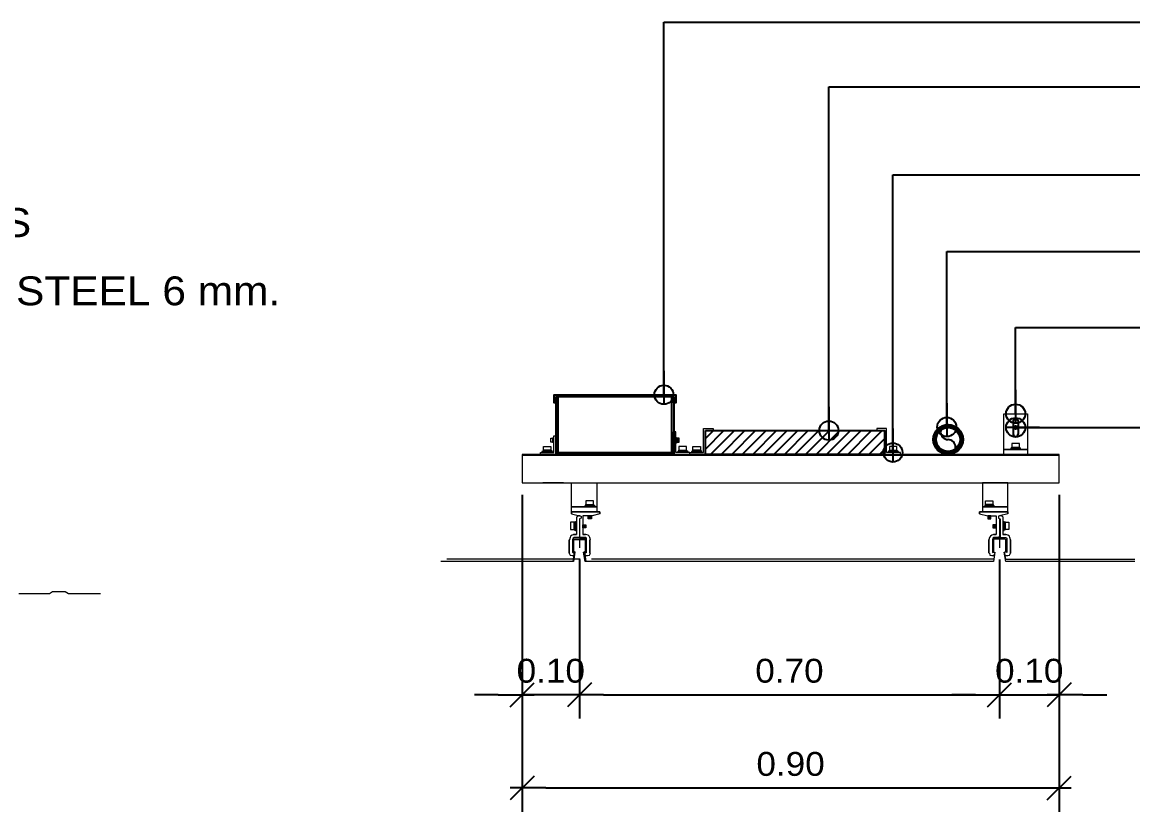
# Model space of a CAD drawing. Header units: millimetres. Extents: x 1732 to 2060, y 1135 to 1322.
# Drawn here: x 1949.1 to 2010.8, y 1198.1 to 1242 of the extents above; entities that cross this region are included whole.
import ezdxf

# ---------------------------------------------------------------- set-up
doc = ezdxf.new("R2010")
doc.units = ezdxf.units.MM
doc.layers.get('Defpoints').update_dxf_attribs({"color": 2})
doc.styles.add('Codia TRC', font='Cordia.shx', dxfattribs={"width": 0.9})
doc.styles.add('MASTER', font='cordia.shx', dxfattribs={"width": 1.1})
doc.dimstyles.new('C0200', dxfattribs={"dimscale": 0.2, "dimtxt": 1.5, "dimasz": 1, "dimexe": 1, "dimexo": 1, "dimgap": 0.6, "dimtad": 1, "dimtoh": 1, "dimzin": 0, "dimdsep": 46, "dimlunit": 6, "dimtxsty": 'Codia TRC', "dimblk": 'CC', "dimcen": 1, "dimclrd": 256, "dimclre": 256, "dimclrt": 2, "dimadec": 0, "dimazin": 0, "dimtfac": 1, "dimtix": 1, "dimtmove": 2, "dimatfit": 3, "dimldrblk": 'CC', "dimfxl": 1, "dimtolj": 1, "dimtzin": 0, "dimarcsym": 0})
doc.dimstyles.new('E0020', dxfattribs={"dimscale": 0.02, "dimtxt": 1.6, "dimasz": 2, "dimexe": 2, "dimexo": 1, "dimgap": 1, "dimtad": 1, "dimtoh": 1, "dimzin": 0, "dimdsep": 46, "dimlunit": 6, "dimtxsty": 'MASTER', "dimblk": 'AA', "dimcen": 1, "dimclrd": 256, "dimclre": 256, "dimclrt": 2, "dimadec": 0, "dimazin": 0, "dimtfac": 1, "dimtix": 1, "dimtmove": 2, "dimatfit": 3, "dimfxl": 1, "dimtolj": 1, "dimtzin": 0, "dimarcsym": 0})

# ---------------------------------------------------------------- blocks, each defined once
blk = doc.blocks.new('A$C39f6e9bc')
at = {"color": 8, "lineweight": 0}
blk.add_lwpolyline([(5.588366197181813, -0.1934366197182271), (5.630704225350883, -0.1934366197182271), (5.635014084505656, -0.1906478873238484), (5.652507042252182, -0.1906478873238484), (5.657070422533934, -0.1934366197182271), (5.658338028167691, -0.1934366197182271), (5.701436619717015, -0.1934366197182271)], dxfattribs=at)
blk = doc.blocks.new('A$C151ac680')
blk.add_blockref('A$C39f6e9bc', (-0.36929618838235, 0.0400563380280801))
at = {"char_height": 0.04, "attachment_point": 5, "style": 'MASTER'}
for s, insert in [('\\A1;WIRE ROPE CLIPS', (4.974576227289422, 0.3605854900529377)), ('\\A1;WIRE ROPE STEEL 6 mm.', (5.221633606675936, 0.2659441109064926))]:
    blk.add_mtext(s, dxfattribs=dict(at, insert=insert))
blk = doc.blocks.new('AA')
at = {"color": 3}
blk.add_line((-0.5, -0.5), (0.5, 0.5), dxfattribs=at)
at = {"color": 8}
blk.add_line((-1, 0), (0.5, 0), dxfattribs=at)
blk = doc.blocks.new('*D32')
at = {"lineweight": -2}
for p, q in [((4.4e-15, -0.0677837837837569), (1.219e-13, -0.5990636242960727)), ((0.8999918918907541, -0.067783783783558), (0.8999918918908716, -0.5990636242958738)), ((0.040000000000113, -0.5590636242960638), (0.8599918918908627, -0.5590636242958826))]:
    blk.add_line(p, q, dxfattribs=at)
at = {"layer": 'Defpoints', "color": 0}
for p in [(0, -0.0477837837837569), (0.8999918918907497, -0.047783783783558), (0.8999918918908627, -0.5590636242958738)]:
    blk.add_point(p, dxfattribs=at)
at = {"linetype": 'ByBlock', "lineweight": -2, "xscale": 0.04, "yscale": 0.04, "zscale": 0.04}
for p, rotation in [((1.13e-13, -0.5590636242960727), 180.0000000000127), ((0.8999918918908627, -0.5590636242958738), 1.26658e-11)]:
    blk.add_blockref('AA', p, dxfattribs=dict(at, rotation=rotation))
at = {"insert": (0.449995945945479, -0.5190636242959732), "char_height": 0.04, "attachment_point": 5, "style": 'MASTER'}
blk.add_mtext('\\A1;0.90', dxfattribs=at)
blk = doc.blocks.new('*D33')
at = {"lineweight": -2}
for p, q in [((0.7999918918903859, -0.1763243243239469), (0.7999918918903859, -0.4428757036676609)), ((0.8999918918907497, -0.1763243243239469), (0.8999918918907497, -0.4428757036676609)), ((0.7599918918903859, -0.4028757036676609), (0.7199918918903858, -0.4028757036676609)), ((0.7999918918903859, -0.4028757036676609), (0.8999918918907497, -0.4028757036676609)), ((0.9399918918907497, -0.4028757036676609), (0.9799918918907498, -0.4028757036676609))]:
    blk.add_line(p, q, dxfattribs=at)
at = {"layer": 'Defpoints', "color": 0}
for p in [(0.7999918918903859, -0.1563243243239469), (0.8999918918907497, -0.1563243243239469), (0.8999918918907497, -0.4028757036676609)]:
    blk.add_point(p, dxfattribs=at)
at = {"linetype": 'ByBlock', "lineweight": -2, "xscale": 0.04, "yscale": 0.04, "zscale": 0.04}
blk.add_blockref('AA', (0.7999918918903859, -0.4028757036676609), dxfattribs=at)
at = {"linetype": 'ByBlock', "lineweight": -2, "xscale": 0.04, "yscale": 0.04, "zscale": 0.04, "rotation": 180}
blk.add_blockref('AA', (0.8999918918907497, -0.4028757036676609), dxfattribs=at)
at = {"insert": (0.8499918918905678, -0.3628757036676609), "char_height": 0.04, "attachment_point": 5, "style": 'MASTER'}
blk.add_mtext('\\A1;0.10', dxfattribs=at)
blk = doc.blocks.new('CC')
at = {"color": 8}
blk.add_line((-1, 0), (0.4000000000000909, 0), dxfattribs=at)
at = {"color": 3}
blk.add_circle((0, 0), 0.4000000000000021, dxfattribs=at)
blk = doc.blocks.new('*D34')
at = {"lineweight": -2}
for p, q in [((0.096208108107021, -0.1763243243241459), (0.096208108107021, -0.4428757036676609)), ((0.7999918918903859, -0.1763243243241459), (0.7999918918903859, -0.4428757036676609)), ((0.136208108107021, -0.4028757036676609), (0.7599918918903859, -0.4028757036676609))]:
    blk.add_line(p, q, dxfattribs=at)
at = {"layer": 'Defpoints', "color": 0}
for p in [(0.096208108107021, -0.1563243243241459), (0.7999918918903859, -0.1563243243241459), (0.7999918918903859, -0.4028757036676609)]:
    blk.add_point(p, dxfattribs=at)
at = {"linetype": 'ByBlock', "lineweight": -2, "xscale": 0.04, "yscale": 0.04, "zscale": 0.04, "rotation": 180}
blk.add_blockref('AA', (0.096208108107021, -0.4028757036676609), dxfattribs=at)
at = {"linetype": 'ByBlock', "lineweight": -2, "xscale": 0.04, "yscale": 0.04, "zscale": 0.04}
blk.add_blockref('AA', (0.7999918918903859, -0.4028757036676609), dxfattribs=at)
at = {"insert": (0.4480999999987034, -0.3628757036676609), "char_height": 0.04, "attachment_point": 5, "style": 'MASTER'}
blk.add_mtext('\\A1;0.70', dxfattribs=at)
blk = doc.blocks.new('A$Cb5f6fc1d')
h = blk.add_hatch()
h.set_pattern_fill('ANSI31', color=80, scale=0.02)
h.set_pattern_definition([(45, (-1.500603522132103, -0.0590803344551061), (-0.0017677669529664, 0.0017677669529664), [])])
h.paths.add_polyline_path([(-0.0249999999999999, 0, 1), (0.0249999999999999, 0, 1)])
h.paths.add_polyline_path([(0.02, 0, -1), (-0.02, 0, -1)], flags=16)
at = {"color": 80}
for radius in [0.025, 0.02]:
    blk.add_circle((0, 0), radius, dxfattribs=at)
for centre, start, end in [((0, 0.0125), 90, 270), ((0, -0.0125), 270, 90)]:
    blk.add_arc(centre, 0.0125, start, end, dxfattribs=at)
blk = doc.blocks.new('*D36')
at = {"lineweight": -2}
for p, q in [((5.9e-15, -0.1763243243241743), (8.47e-14, -0.4428757036676609)), ((0.0962081081070269, -0.1763243243241459), (0.0962081081071056, -0.4428757036676325)), ((-0.0399999999999272, -0.4028757036676727), (-0.0799999999999272, -0.4028757036676845)), ((0.0962081081070938, -0.4028757036676325), (7.28e-14, -0.4028757036676609)), ((0.1362081081070938, -0.4028757036676207), (0.1762081081070938, -0.4028757036676088))]:
    blk.add_line(p, q, dxfattribs=at)
at = {"layer": 'Defpoints', "color": 0}
for p in [(0, -0.1563243243241743), (0.096208108107021, -0.1563243243241459), (7.28e-14, -0.4028757036676609)]:
    blk.add_point(p, dxfattribs=at)
at = {"linetype": 'ByBlock', "lineweight": -2, "xscale": 0.04, "yscale": 0.04, "zscale": 0.04}
for p, rotation in [((7.28e-14, -0.4028757036676609), 1.69263e-11), ((0.0962081081070938, -0.4028757036676325), 180.0000000000169)]:
    blk.add_blockref('AA', p, dxfattribs=dict(at, rotation=rotation))
at = {"insert": (0.0481040540535715, -0.3628757036676467), "char_height": 0.04, "attachment_point": 5, "style": 'MASTER'}
blk.add_mtext('\\A1;0.10', dxfattribs=at)
blk = doc.blocks.new('G$C8F3C38A8')
h = blk.add_hatch()
h.set_pattern_fill('ANSI31', color=10, scale=0.1)
h.set_pattern_definition([(45, (-1008.360715413664, -566.1296813779585), (-0.0088388347648318, 0.0088388347648318), [])])
h.paths.add_polyline_path([(0.3072351351347606, 0.0400000000000773), (0.607235135134033, 0.0400000000000773), (0.607235135134033, 3.411e-13), (0.3072351351347606, 3.411e-13)])
at = {"color": 6}
for p, q in [((0.0568567567552236, 0.0865405405407955), (0.0536135135134828, 0.0865405405407955)), ((0.2544783783778257, 2.274e-13), (0.2544783783778257, 0.0376429549172599)), ((0.2544783783778257, 0.0341834954577962), (0.2544783783778257, 0.0241834954578053)), ((0.0568567567552236, 0), (0.0568567567552236, 0.0146071224407933)), ((0.0609648648642178, 0), (0.2609648648631264, 0))]:
    blk.add_line(p, q, dxfattribs=at)
at = {"color": 130}
for p, q in [((0.8232351351343823, 0.0562162162164839), (0.8232351351343823, 0.0342162162160946)), ((0.8312351351341931, 0.0562162162164839), (0.8312351351341931, 0.0342162162160946))]:
    blk.add_line(p, q, dxfattribs=at)
at = {"color": 10}
for p, q in [((0.3072351351347606, 1.137e-13), (0.3072351351347606, 0.014607122440907)), ((0.3113432432419359, 1.137e-13), (0.607235135134033, 1.137e-13))]:
    blk.add_line(p, q, dxfattribs=at)
at = {"color": 3}
blk.add_line((0.8006405405394617, -0.107891891891569), (0.8006405405394617, -0.1394594594591183), dxfattribs=at)
at = {"color": 6}
blk.add_lwpolyline([(0.0568567567552236, 0.0865405405407955), (0.0536135135134828, 0.0865405405407955), (0.0536135135134828, 0.1000000000000227), (0.2577216216213856, 0.1000000000002501), (0.2577216216213856, 0.0865405405407955), (0.2544783783778257, 0.0865405405407955), (0.2544783783778257, 0.0965405405407864), (0.0568567567552236, 0.0965405405407864), (0.0568567567552236, 0.0865405405407955)], dxfattribs=at)
for points in [[(0.0568567567552236, 0.0965405405407864), (0.0600999999987835, 0.0965405405407864), (0.0600999999987835, 0), (0.0568567567552236, 0)], [(0.2512351351342659, 0.0965405405409001), (0.2544783783778257, 0.0965405405409001), (0.2544783783778257, 1.137e-13), (0.2512351351342659, 1.137e-13)], [(0.0600999999987835, 0), (0.0600999999987835, 0.0032432432432188), (0.2512351351342659, 0.0032432432433325), (0.2512351351342659, 0)]]:
    blk.add_lwpolyline(points, close=True, dxfattribs=at)
at = {"color": 130, "lineweight": 0}
for points in [[(0.8472351351338148, 0.0682162162165412), (0.8472351351338148, 0.0082162162165957), (0.8072351351347606, 0.0082162162165957), (0.8072351351347606, 0.0682162162165412)], [(0.8072351351347606, 0.0082162162165957), (0.8472351351338148, 0.0082162162165957), (0.8472351351338148, 4.263e-13), (0.8072351351347606, 4.263e-13)], [(0.8355594594595459, 0.0090810810815753), (0.8355594594595459, 0.0082162162165957), (0.8189108108108485, 0.0082162162165957), (0.8189108108108485, 0.0090810810815753)], [(0.8346945945941115, 0.0108108108111935), (0.8346945945941115, 0.0090810810815753), (0.8197756756744639, 0.0090810810815753), (0.8197756756744639, 0.0108108108111935)], [(0.82680270270248, 0.0108108108111935), (0.8335054054041393, 0.0108108108111935), (0.8335054054041393, 0.0181621621626107), (0.8209648648644361, 0.0181621621626107), (0.8209648648644361, 0.0108108108111935)], [(0.8335054054041393, 0.0123243243246804), (0.8335054054041393, 0.0108108108111935), (0.8209648648644361, 0.0108108108111935), (0.8209648648644361, 0.0123243243246804)]]:
    blk.add_lwpolyline(points, close=True, dxfattribs=at)
at = {"color": 6, "lineweight": 0}
for points in [[(0.2544783783778257, 2.274e-13), (0.2812891891881009, 2.274e-13), (0.2812891891881009, 0.0032432432434462), (0.2579378378377442, 0.0032432432434462), (0.2579378378359252, 0.0376429549172599), (0.2579378378359252, 0.0376429549172599), (0.2544783783778257, 0.0376429549172599), (0.2544783783778257, 0.0376429549172599), (0.2544783783778257, 2.274e-13), (0.2812891891881009, 2.274e-13)], [(0.0568567567552236, 0), (0.0309108108103828, 0), (0.0309108108103828, 0.0032432432432188), (0.0533972972971242, 0.0032432432432188), (0.0533972972971242, 0.0313256462769687), (0.0568567567552236, 0.0313256462769687), (0.0568567567552236, 0.0313256462769687), (0.0568567567552236, 0.0313256462769687), (0.0568567567552236, 0), (0.0309108108103828, 0)], [(0.0519738299299206, 0.027219732956496), (0.051143473965567, 0.027219732956496), (0.051143473965567, 0.0203396406861884), (0.0519738299299206, 0.0203396406861884), (0.0506689848443784, 0.0203396406861884)], [(0.2593613052031287, 0.027219732956496), (0.2601916611674824, 0.027219732956496), (0.2601916611674824, 0.0203396406861884), (0.2593613052031287, 0.0203396406861884), (0.2606661502886709, 0.0203396406861884)], [(0.0484243243226956, 0.0058378378378166), (0.0484243243226956, 0.0073513513513035), (0.0358837837829924, 0.0073513513513035), (0.0358837837829924, 0.0058378378378166), (0.0358837837829924, 0.0082162162162831)], [(0.2629108108103537, 0.0058378378380439), (0.2629108108103537, 0.0073513513515309), (0.2754513513500569, 0.0073513513515309), (0.2754513513500569, 0.0058378378380439), (0.2754513513500569, 0.0082162162165105)]]:
    blk.add_lwpolyline(points, dxfattribs=at)
at = {"color": 10, "lineweight": 0}
for points in [[(0.3072351351347606, 1.137e-13), (0.2812891891881009, 1.137e-13), (0.2812891891881009, 0.0032432432433325), (0.3037756756748422, 0.0032432432433325), (0.3037756756748422, 0.0432432432432961), (0.3204243243235396, 0.0432432432432961), (0.3204243243235396, 0.0400000000000773), (0.3072351351347606, 0.0400000000000773), (0.3072351351347606, 1.137e-13), (0.2812891891881009, 1.137e-13)], [(0.607235135134033, 3.411e-13), (0.6340459459461272, 3.411e-13), (0.6340459459461272, 0.0032432432435598), (0.6106945945939515, 0.0032432432435598), (0.6106945945939515, 0.0432432432435235), (0.5946945945943298, 0.0432432432435235), (0.5946945945943298, 0.0400000000003047), (0.607235135134033, 0.0400000000003047), (0.607235135134033, 3.411e-13), (0.6340459459461272, 3.411e-13)], [(0.2988027027022326, 0.0058378378379302), (0.2988027027022326, 0.0073513513514172), (0.2862621621607104, 0.0073513513514172), (0.2862621621607104, 0.0058378378379302), (0.2862621621607104, 0.0082162162163968)], [(0.615667567566561, 0.0058378378381576), (0.615667567566561, 0.0073513513516446), (0.6282081081080833, 0.0073513513516446), (0.6282081081080833, 0.0058378378381576), (0.6282081081080833, 0.0082162162166242)]]:
    blk.add_lwpolyline(points, dxfattribs=at)
at = {"color": 10}
blk.add_lwpolyline([(0.3072351351347606, 0.0400000000000773), (0.607235135134033, 0.0400000000000773), (0.607235135134033, 3.411e-13), (0.3072351351347606, 3.411e-13)], close=True, dxfattribs=at)
at = {"color": 6, "lineweight": 0}
for points in [[(0.0519738299299206, 0.0235424422603501), (0.0519738299299206, 0.0203396406861884), (0.0479406723916327, 0.0203396406861884), (0.0479406723916327, 0.027219732956496), (0.0519738299299206, 0.027219732956496)], [(0.051143473965567, 0.0203396406861884), (0.0519738299299206, 0.0203396406861884), (0.0519738299299206, 0.027219732956496), (0.051143473965567, 0.027219732956496)], [(0.0519738299299206, 0.0195092847226306), (0.0524483190511091, 0.0195092847226306), (0.0524483190511091, 0.0276942220785941), (0.0519738299299206, 0.0276942220785941)], [(0.0524483190511091, 0.0190347956005326), (0.0533972972953052, 0.0190347956005326), (0.0533972972953052, 0.0281687112006921), (0.0524483190511091, 0.0281687112006921)], [(0.2588868160819402, 0.0190347956005326), (0.2579378378377442, 0.0190347956005326), (0.2579378378377442, 0.0281687112006921), (0.2588868160819402, 0.0281687112006921)], [(0.2593613052031287, 0.0195092847226306), (0.2588868160819402, 0.0195092847226306), (0.2588868160819402, 0.0276942220785941), (0.2593613052031287, 0.0276942220785941)], [(0.2593613052031287, 0.0235424422603501), (0.2593613052031287, 0.0203396406861884), (0.2633944627414166, 0.0203396406861884), (0.2633944627414166, 0.027219732956496), (0.2593613052031287, 0.027219732956496)], [(0.2601916611674824, 0.0203396406861884), (0.2593613052031287, 0.0203396406861884), (0.2593613052031287, 0.027219732956496), (0.2601916611674824, 0.027219732956496)], [(0.0332891891885083, 0.0049729729729506), (0.0332891891885083, 0.0032432432432188), (0.0510189189171797, 0.0032432432432188), (0.0510189189171797, 0.0049729729729506)], [(0.035018918917558, 0.0058378378378166), (0.035018918917558, 0.0049729729729506), (0.0501540540535643, 0.0049729729729506), (0.0501540540535643, 0.0058378378378166)], [(0.0417216216210363, 0.0058378378378166), (0.0358837837829924, 0.0058378378378166), (0.0358837837829924, 0.01318918918912), (0.0484243243226956, 0.01318918918912), (0.0484243243226956, 0.0058378378378166)], [(0.0358837837829924, 0.0073513513513035), (0.0358837837829924, 0.0058378378378166), (0.0484243243226956, 0.0058378378378166), (0.0484243243226956, 0.0073513513513035)], [(0.2778297297281824, 0.004972972973178), (0.2778297297281824, 0.0032432432434462), (0.261181081081304, 0.0032432432434462), (0.261181081081304, 0.004972972973178)], [(0.2769648648645671, 0.0058378378380439), (0.2769648648645671, 0.004972972973178), (0.2620459459449194, 0.004972972973178), (0.2620459459449194, 0.0058378378380439)], [(0.269613513512013, 0.0058378378380439), (0.2754513513500569, 0.0058378378380439), (0.2754513513500569, 0.0131891891893474), (0.2629108108103537, 0.0131891891893474), (0.2629108108103537, 0.0058378378380439)], [(0.2754513513500569, 0.0073513513515309), (0.2754513513500569, 0.0058378378380439), (0.2629108108103537, 0.0058378378380439), (0.2629108108103537, 0.0073513513515309)]]:
    blk.add_lwpolyline(points, close=True, dxfattribs=at)
at = {"color": 8, "lineweight": 0}
blk.add_lwpolyline([(0.8999918918907497, 1.99e-13), (0, 0), (0, -0.0477837837837569), (0.8999918918907497, -0.047783783783558)], close=True, dxfattribs=at)
at = {"color": 10, "lineweight": 0}
for points in [[(0.2836675675662264, 0.0049729729730643), (0.2836675675662264, 0.0032432432433325), (0.3013972972967167, 0.0032432432433325), (0.3013972972967167, 0.0049729729730643)], [(0.2853972972970951, 0.0058378378379302), (0.2853972972970951, 0.0049729729730643), (0.3005324324312824, 0.0049729729730643), (0.3005324324312824, 0.0058378378379302)], [(0.2920999999987544, 0.0058378378379302), (0.2862621621607104, 0.0058378378379302), (0.2862621621607104, 0.0131891891892337), (0.2988027027022326, 0.0131891891892337), (0.2988027027022326, 0.0058378378379302)], [(0.2862621621607104, 0.0073513513514172), (0.2862621621607104, 0.0058378378379302), (0.2988027027022326, 0.0058378378379302), (0.2988027027022326, 0.0073513513514172)], [(0.6305864864862087, 0.0049729729732917), (0.6305864864862087, 0.0032432432435598), (0.6139378378375113, 0.0032432432435598), (0.6139378378375113, 0.0049729729732917)], [(0.6297216216207744, 0.0058378378381576), (0.6297216216207744, 0.0049729729732917), (0.6148027027029457, 0.0049729729732917), (0.6148027027029457, 0.0058378378381576)], [(0.6223702702700393, 0.0058378378381576), (0.6282081081080833, 0.0058378378381576), (0.6282081081080833, 0.0131891891894611), (0.615667567566561, 0.0131891891894611), (0.615667567566561, 0.0058378378381576)], [(0.6282081081080833, 0.0073513513516446), (0.6282081081080833, 0.0058378378381576), (0.615667567566561, 0.0058378378381576), (0.615667567566561, 0.0073513513516446)]]:
    blk.add_lwpolyline(points, close=True, dxfattribs=at)
at = {"color": 130, "lineweight": 0}
blk.add_lwpolyline([(0.8209648648644361, 0.0108108108111935), (0.8209648648644361, 0.0123243243246804), (0.8335054054041393, 0.0123243243246804), (0.8335054054041393, 0.0108108108111935), (0.8335054054041393, 0.0123243243246804)], dxfattribs=at)
at = {"color": 8, "lineweight": 0}
for points in [[(0.8999918918907497, -0.0017297297295329), (0, -0.0017297297297318)], [(0.1303702702698502, -0.0994594594593536), (0.1303702702698502, -0.09599999999989), (0.0828027027018834, -0.09599999999989), (0.0828027027018834, -0.0994594594593536), (0.096208108107021, -0.1027027027025724), (0.098802702701505, -0.1035675675674383), (0.098802702701505, -0.107027027026902), (0.096208108107021, -0.107891891891768), (0.096208108107021, -0.1370810810809644), (0.096208108107021, -0.1394594594593173), (0.1063702702685987, -0.1394594594593173), (0.0871270270254172, -0.1394594594593173), (0.0853972972963675, -0.1403243243240695), (0.0845324324309331, -0.1429189189187809), (0.0845324324309331, -0.1645405405403153), (0.0886405405399273, -0.1636756756754494), (0.0862621621618018, -0.1796756756754121), (-0.1361540540547139, -0.1796756756754121)], [(0.507578085793137, -0.1796756756752984), (0.1057216216213419, -0.1796756756754121), (0.1031270270268578, -0.1636756756754494), (0.1080999999994674, -0.1645405405403153), (0.1080999999994674, -0.1429189189187809), (0.1080999999994674, -0.1403243243240695), (0.1063702702685987, -0.1394594594593173)], [(0.7906945945942425, -0.1394594594591183), (0.7889648648633738, -0.1403243243238705), (0.788316216216117, -0.142918918918582), (0.788316216216117, -0.1645405405401164), (0.7924243243232922, -0.1636756756752504), (0.7906945945942425, -0.1753513513509972), (0.4635609203796776, -0.1753513513510825)], [(0.7999918918903859, -0.1394594594591183), (0.8003162162149238, -0.1394594594591183), (0.7999918918903859, -0.1370810810807654), (0.7999918918903859, -0.1394594594591183), (0.7898297297288082, -0.1394594594591183), (0.8108027027010394, -0.1394594594591183), (0.8125324324319081, -0.1403243243238705), (0.8125324324319081, -0.142918918918582), (0.8125324324319081, -0.1645405405401164), (0.8082081081065553, -0.1636756756752504), (0.809937837837424, -0.1753513513509972), (1.026910810809568, -0.1753513513509972)], [(0.7924243243232922, -0.1636756756752504), (0.7898297297288082, -0.1796756756752131), (0.464262162160594, -0.1796756756752984)], [(1.026910810809568, -0.1796756756752131), (0.8108027027010394, -0.1796756756752131), (0.8082081081065553, -0.1636756756752504), (0.8082081081065553, -0.1671351351348278), (0.8108027027010394, -0.169513513513067), (0.8140459459445992, -0.169513513513067), (0.8166405405390833, -0.1686486486482011), (0.818370270269952, -0.1654054054049823)], [(0.0971270270256355, -0.1753513513511962), (-0.1261540540544956, -0.1753513513511962)], [(0.518869539409787, -0.1753513513510825), (0.116370270268817, -0.1753513513511962)]]:
    blk.add_lwpolyline(points, dxfattribs=at)
at = {"color": 3, "lineweight": 0}
for points in [[(0.0696135135131044, -0.0477837837837569), (0.035018918917558, -0.0477837837837569)], [(0.1070189189176745, -0.0851891891891228), (0.1070189189176745, -0.0836756756756358), (0.1195594594591967, -0.0836756756756358), (0.1195594594591967, -0.0851891891891228), (0.1195594594591967, -0.0836756756756358)], [(0.7889648648633738, -0.0851891891889238), (0.7889648648633738, -0.0836756756754369), (0.7764243243236706, -0.0836756756754369), (0.7764243243236706, -0.0851891891889238), (0.7764243243236706, -0.0836756756754369)], [(0.0828027027018834, -0.0994594594593536), (0.0828027027018834, -0.09599999999989), (0.1303702702698502, -0.09599999999989), (0.1303702702698502, -0.0994594594593536), (0.1171810810810712, -0.1027027027025724), (0.1020459459450649, -0.1027027027025724), (0.1020459459450649, -0.1344864864863666), (0.1063702702685987, -0.1344864864863666), (0.1020459459450649, -0.1344864864863666)], [(0.0920999999998457, -0.1035675675674383), (0.0912351351344114, -0.1061621621620361), (0.0912351351344114, -0.1344864864863666), (0.0862621621618018, -0.1344864864863666), (0.0912351351344114, -0.1344864864863666)], [(0.0970729729724553, -0.1027027027025724), (0.0944783783779712, -0.1027027027025724), (0.0920999999998457, -0.1044324324323043)], [(0.096208108107021, -0.107891891891768), (0.096208108107021, -0.1394594594593173)], [(0.1163162162156368, -0.1035675675674383), (0.1104783783775929, -0.1035675675674383)], [(0.1163162162156368, -0.1052972972971702), (0.1104783783775929, -0.1052972972971702)], [(0.1163162162156368, -0.1061621621620361), (0.1104783783775929, -0.1061621621620361)], [(0.1163162162156368, -0.107027027026902), (0.1104783783775929, -0.107027027026902)], [(0.1163162162156368, -0.107891891891768), (0.1104783783775929, -0.107891891891768)], [(0.7664783783784515, -0.0994594594591547), (0.7664783783784515, -0.095999999999691), (0.8140459459445992, -0.095999999999691), (0.8140459459445992, -0.0994594594591547), (0.7999918918903859, -0.1027027027023735)], [(0.8140459459445992, -0.0994594594591547), (0.8140459459445992, -0.095999999999691), (0.7664783783784515, -0.095999999999691), (0.7664783783784515, -0.0994594594591547), (0.7807486486472044, -0.1027027027023735), (0.7948027027014177, -0.1027027027023735), (0.7948027027014177, -0.1344864864861677), (0.7898297297288082, -0.1344864864861677), (0.7948027027014177, -0.1344864864861677)], [(0.7807486486472044, -0.1035675675672394), (0.785721621621633, -0.1035675675672394)], [(0.7807486486472044, -0.1052972972969712), (0.785721621621633, -0.1052972972969712)], [(0.7807486486472044, -0.1061621621618372), (0.785721621621633, -0.1061621621618372)], [(0.7807486486472044, -0.1070270270267031), (0.785721621621633, -0.1070270270267031)], [(0.7807486486472044, -0.107891891891569), (0.785721621621633, -0.107891891891569)], [(0.8058297297284298, -0.1044324324321053), (0.8032351351339457, -0.1027027027023735), (0.8006405405394617, -0.1027027027023735), (0.7982621621613362, -0.1035675675672394), (0.7982621621613362, -0.1070270270267031), (0.8006405405394617, -0.107891891891569)], [(0.8064783783775056, -0.1061621621618372), (0.8058297297284298, -0.1035675675672394)], [(0.8058297297284298, -0.1061621621618372), (0.8058297297284298, -0.1344864864861677), (0.8108027027010394, -0.1344864864861677), (0.8058297297284298, -0.1344864864861677)], [(0.0886405405399273, -0.1260540540538386), (0.0871270270254172, -0.1260540540538386), (0.0871270270254172, -0.1137297297295845), (0.0886405405399273, -0.1137297297295845), (0.0862621621618018, -0.1137297297295845)], [(0.1029108108104992, -0.1178378378376692), (0.1029108108104992, -0.1228108108106198)], [(0.1037756756741146, -0.1178378378376692), (0.1037756756741146, -0.1228108108106198)], [(0.104640540539549, -0.1178378378376692), (0.104640540539549, -0.1228108108106198)], [(0.7898297297288082, -0.1178378378374703), (0.7898297297288082, -0.1228108108104209)], [(0.7932891891887266, -0.1178378378374703), (0.7932891891887266, -0.1228108108104209)], [(0.794154054052342, -0.1178378378374703), (0.794154054052342, -0.1228108108104209)], [(0.8082081081065553, -0.1260540540536397), (0.809937837837424, -0.1260540540536397), (0.809937837837424, -0.1137297297293856), (0.8082081081065553, -0.1137297297293856), (0.8108027027010394, -0.1137297297293856)], [(0.0871270270254172, -0.1344864864863666), (0.0836675675673177, -0.1353513513512326), (0.0812891891891923, -0.1370810810809644), (0.0804243243237579, -0.1394594594593173), (0.0795594594583235, -0.1429189189187809)], [(0.0862621621618018, -0.1645405405403153), (0.0862621621618018, -0.1429189189187809)], [(0.0871270270254172, -0.1429189189187809), (0.0871270270254172, -0.142054054053915), (0.1063702702685987, -0.142054054053915), (0.1070189189176745, -0.1429189189187809)], [(0.096208108107021, -0.142054054053915), (0.096208108107021, -0.1563243243241459)], [(0.1063702702685987, -0.1645405405403153), (0.1063702702685987, -0.1429189189187809)], [(0.1145864864847681, -0.1429189189187809), (0.1137216216211527, -0.1394594594593173), (0.1122081081066426, -0.1370810810809644), (0.1104783783775929, -0.1353513513512326), (0.1070189189176745, -0.1344864864863666)], [(0.1137216216211527, -0.1429189189187809), (0.1137216216211527, -0.1654054054051812), (0.1137216216211527, -0.1429189189187809)], [(0.7898297297288082, -0.1344864864861677), (0.7874513513506827, -0.1353513513510336), (0.7848567567561986, -0.1370810810807654), (0.7831270270253299, -0.1394594594591183), (0.7824783783780731, -0.142918918918582)], [(0.7824783783780731, -0.142918918918582), (0.7824783783780731, -0.1654054054049823), (0.7824783783780731, -0.142918918918582)], [(0.809937837837424, -0.1420540540537161), (0.7906945945942425, -0.1420540540537161), (0.7898297297288082, -0.142918918918582), (0.7898297297288082, -0.1645405405401164)], [(0.7999918918903859, -0.1420540540537161), (0.7999918918903859, -0.1563243243239469)], [(0.818370270269952, -0.142918918918582), (0.8175054054045177, -0.1394594594591183), (0.8166405405390833, -0.1370810810807654), (0.8140459459445992, -0.1353513513510336), (0.8108027027010394, -0.1344864864861677)], [(0.8108027027010394, -0.1645405405401164), (0.8108027027010394, -0.142918918918582), (0.8108027027010394, -0.1420540540537161)], [(0.0786945945928892, -0.1654054054051812), (0.0804243243237579, -0.1686486486484), (0.0836675675673177, -0.1695135135132659), (0.0862621621618018, -0.1695135135132659), (0.0886405405399273, -0.1671351351350268)], [(0.0879918918908515, -0.1671351351350268), (0.0886405405399273, -0.1636756756754494)], [(0.1087486486485432, -0.1645405405403153), (0.1037756756741146, -0.1636756756754494), (0.104640540539549, -0.1671351351350268), (0.1070189189176745, -0.1695135135132659), (0.1096135135121585, -0.1695135135132659), (0.1128567567557184, -0.1686486486484), (0.1145864864847681, -0.1654054054051812)], [(0.7831270270253299, -0.1654054054049823), (0.7839918918907642, -0.1686486486482011), (0.7874513513506827, -0.169513513513067), (0.7906945945942425, -0.169513513513067), (0.7924243243232922, -0.1671351351348278)], [(0.788316216216117, -0.1645405405401164), (0.7924243243232922, -0.1636756756752504), (0.7915594594578579, -0.1671351351348278)]]:
    blk.add_lwpolyline(points, dxfattribs=at)
for points in [[(0.1253972972972406, -0.0477837837837569), (0.1253972972972406, -0.0877837837837205), (0.0828027027018834, -0.0877837837837205), (0.0828027027018834, -0.0477837837837569)], [(0.771451351351061, -0.047783783783558), (0.771451351351061, -0.0877837837835216), (0.8140459459445992, -0.0877837837835216), (0.8140459459445992, -0.047783783783558)], [(0.0828027027018834, -0.0877837837837205), (0.1253972972972406, -0.0877837837837205), (0.1253972972972406, -0.09599999999989), (0.0828027027018834, -0.09599999999989)], [(0.1212891891882464, -0.0869189189187409), (0.1212891891882464, -0.0877837837837205), (0.104640540539549, -0.0877837837837205), (0.104640540539549, -0.0869189189187409)], [(0.1212891891882464, -0.0851891891891228), (0.1212891891882464, -0.0869189189187409), (0.1063702702685987, -0.0869189189187409), (0.1063702702685987, -0.0851891891891228)], [(0.1128567567557184, -0.0851891891891228), (0.1195594594591967, -0.0851891891891228), (0.1195594594591967, -0.0778378378377056), (0.1070189189176745, -0.0778378378377056), (0.1070189189176745, -0.0851891891891228)], [(0.1195594594591967, -0.0836756756756358), (0.1195594594591967, -0.0851891891891228), (0.1070189189176745, -0.0851891891891228), (0.1070189189176745, -0.0836756756756358)], [(0.8140459459445992, -0.0877837837835216), (0.771451351351061, -0.0877837837835216), (0.771451351351061, -0.095999999999691), (0.8140459459445992, -0.095999999999691)], [(0.7749108108091605, -0.086918918918542), (0.7749108108091605, -0.0877837837835216), (0.7915594594578579, -0.0877837837835216), (0.7915594594578579, -0.086918918918542)], [(0.7757756756745948, -0.0851891891889238), (0.7757756756745948, -0.086918918918542), (0.7906945945942425, -0.086918918918542), (0.7906945945942425, -0.0851891891889238)], [(0.7831270270253299, -0.0851891891889238), (0.7764243243236706, -0.0851891891889238), (0.7764243243236706, -0.0778378378375066), (0.7889648648633738, -0.0778378378375066), (0.7889648648633738, -0.0851891891889238)], [(0.7764243243236706, -0.0836756756754369), (0.7764243243236706, -0.0851891891889238), (0.7889648648633738, -0.0851891891889238), (0.7889648648633738, -0.0836756756754369)], [(0.1104783783775929, -0.1027027027025724), (0.1163162162156368, -0.1027027027025724), (0.1163162162156368, -0.107891891891768), (0.1104783783775929, -0.107891891891768), (0.1104783783775929, -0.1027027027025724), (0.1163162162156368, -0.1027027027025724)], [(0.785721621621633, -0.1027027027023735), (0.7807486486472044, -0.1027027027023735), (0.7807486486472044, -0.107891891891569), (0.785721621621633, -0.107891891891569), (0.785721621621633, -0.1027027027023735), (0.7807486486472044, -0.1027027027023735)], [(0.0886405405399273, -0.1202162162160221), (0.0886405405399273, -0.1137297297295845), (0.0812891891891923, -0.1137297297295845), (0.0812891891891923, -0.1260540540538386), (0.0886405405399273, -0.1260540540538386)], [(0.0871270270254172, -0.1137297297295845), (0.0886405405399273, -0.1137297297295845), (0.0886405405399273, -0.1260540540538386), (0.0871270270254172, -0.1260540540538386)], [(0.0886405405399273, -0.1128648648647186), (0.090370270268977, -0.1128648648647186), (0.090370270268977, -0.1277837837836842), (0.0886405405399273, -0.1277837837836842)], [(0.090370270268977, -0.1119999999998527), (0.0912351351344114, -0.1119999999998527), (0.0912351351344114, -0.1286486486484364), (0.090370270268977, -0.1286486486484364)], [(0.1020459459450649, -0.1228108108106198), (0.1020459459450649, -0.1178378378376692), (0.1070189189176745, -0.1178378378376692), (0.1070189189176745, -0.1228108108106198), (0.1020459459450649, -0.1228108108106198), (0.1020459459450649, -0.1178378378376692)], [(0.1063702702685987, -0.1228108108106198), (0.1063702702685987, -0.1178378378376692)], [(0.7948027027014177, -0.1228108108104209), (0.7948027027014177, -0.1178378378374703), (0.7889648648633738, -0.1178378378374703), (0.7889648648633738, -0.1228108108104209), (0.7948027027014177, -0.1228108108104209), (0.7948027027014177, -0.1178378378374703)], [(0.7915594594578579, -0.1228108108104209), (0.7915594594578579, -0.1178378378374703)], [(0.8064783783775056, -0.1119999999996537), (0.8058297297284298, -0.1119999999996537), (0.8058297297284298, -0.1286486486482374), (0.8064783783775056, -0.1286486486482374)], [(0.8082081081065553, -0.1128648648645196), (0.8064783783775056, -0.1128648648645196), (0.8064783783775056, -0.1277837837834852), (0.8082081081065553, -0.1277837837834852)], [(0.8082081081065553, -0.1202162162158231), (0.8082081081065553, -0.1137297297293856), (0.8157756756754679, -0.1137297297293856), (0.8157756756754679, -0.1260540540536397), (0.8082081081065553, -0.1260540540536397)], [(0.809937837837424, -0.1137297297293856), (0.8082081081065553, -0.1137297297293856), (0.8082081081065553, -0.1260540540536397), (0.809937837837424, -0.1260540540536397)], [(0.0786945945928892, -0.1429189189187809), (0.0786945945928892, -0.1654054054051812)], [(0.818370270269952, -0.142918918918582), (0.818370270269952, -0.1654054054049823)]]:
    blk.add_lwpolyline(points, close=True, dxfattribs=at)
at = {"color": 8}
blk.add_lwpolyline([(0.0862621621618018, -0.1796756756754121), (0.0886405405399273, -0.1636756756754494), (0.0862621621618018, -0.1641763869130273), (0.0862621621618018, -0.142054054053915), (0.1063702702685987, -0.142054054053915), (0.1063702702685987, -0.1641269095180178), (0.1037756756741146, -0.1636756756754494), (0.1063702702685987, -0.1796756756754121)], dxfattribs=at)
at = {"color": 130}
blk.add_circle((0.8272351351351972, 0.0452162162162892), 0.0029999999999291, dxfattribs=at)
for centre, start, end in [((0.8272351351351972, 0.0562162162163702), 0, 179.9999999983715), ((0.8272351351351972, 0.0342162162162083), 179.9999999983715, 0)]:
    blk.add_arc(centre, 0.0039999999997917, start, end, dxfattribs=at)
at = {"color": 7}
blk.add_blockref('A$Cb5f6fc1d', (0.7139920044064638, 0.0250000000001762), dxfattribs=at)
for p1, p2, distance, picture, middle in [((0, -0.0477837837837569), (0.8999918918907497, -0.047783783783558), -0.5112798405123158, '*D32', (0.449995945945479, -0.5190636242959732)), ((0.096208108107021, -0.1563243243241459), (0, -0.1563243243241743), 0.24655137934348662, '*D36', (0.0481040540535715, -0.3628757036676467)), ((0.7999918918903859, -0.1563243243239469), (0.8999918918907497, -0.1563243243239469), -0.246551379343714, '*D33', (0.8499918918905678, -0.3628757036676609))]:
    dim = blk.add_aligned_dim(p1=p1, p2=p2, distance=distance, dimstyle='E0020', override={"dimtxt": 2, "dimtxsty": 'MASTER', "dimclrt": 256})
    dim.commit()
    dim.dimension.update_dxf_attribs({"geometry": picture, "text_midpoint": middle})
dim = blk.add_aligned_dim(p1=(0.096208108107021, -0.1563243243241459), p2=(0.7999918918903859, -0.1563243243241459), distance=-0.246551379343515, text='0.70', dimstyle='E0020', override={"dimtxt": 2, "dimtxsty": 'MASTER', "dimclrt": 256})
dim.commit()
dim.dimension.update_dxf_attribs({"geometry": '*D34', "text_midpoint": (0.4480999999987034, -0.3628757036676609)})
at = {"color": 10}
for points, override in [([(0.2377016244281549, 0.1000000000001364), (0.2377016244281549, 0.7245677595692541), (1.135867898674405, 0.7245677595692257)], {"dimasz": 0.2, "dimtad": 0, "dimclrd": 10}), ([(0.5142212451737578, 0.0400000000000773), (0.5142212451737578, 0.6159653558042919), (1.135867898703509, 0.6159653557678837)], {"dimasz": 0.2, "dimgap": 1, "dimtad": 0, "dimclrd": 10}), ([(0.6215622485324275, 0.0032432432435598), (0.6215622485324275, 0.4688560217819031), (1.140929423170746, 0.4688560217600468)], {"dimasz": 0.2, "dimgap": 1, "dimtad": 0, "dimclrd": 10}), ([(0.7117777848543483, 0.0459656916641222), (0.7117777848543483, 0.3404446738016134), (1.142259991445826, 0.3404446737833098)], {"dimasz": 0.2, "dimgap": 1, "dimtad": 0, "dimclrd": 10}), ([(0.8272351351351972, 0.0682162162092652), (0.8272351351351972, 0.2125586899464622), (1.135867898674405, 0.2125586899246343)], {"dimasz": 0.2, "dimgap": 1, "dimtad": 0, "dimclrd": 10}), ([(0.8272351351351972, 0.0682162162092652), (0.8272351351351972, 0.2125586899464622), (1.135867898674405, 0.2125586899246343)], {"dimasz": 0.2, "dimgap": 1, "dimtad": 0, "dimclrd": 10}), ([(0.8272351351351972, 0.0452162162162892), (1.135867898650758, 0.0452162162162892)], {"dimasz": 0.2, "dimtad": 0, "dimclrd": 10})]:
    blk.add_leader(points, dimstyle='C0200', override=override, dxfattribs=at)

msp = doc.modelspace()

# ---------------------------------------------------------------- block references
for name, p, xscale, yscale, zscale in [('G$C8F3C38A8', (1976.881921415157, 1217.934100718807), 33.15859415487464, 33.15859415487464, 33.15859415487464), ('A$C151ac680', (1739.589449712571, 1216.349657625136), 40.10805704610954, 40.10805704610954, 40.10805704610954)]:
    msp.add_blockref(name, p, dxfattribs=dict(xscale=xscale, yscale=yscale, zscale=zscale))

doc.saveas('drawing.dxf')
